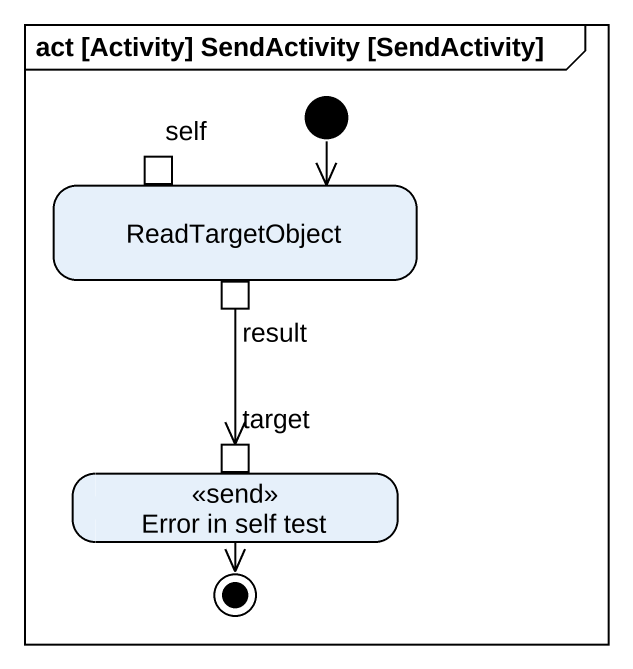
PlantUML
@startuml
mainframe act [Activity] SendActivity [SendActivity]
hide empty description
state ReadTargetObject {
  state self <<inputPin>>
  state result <<outputPin>>
}
state "Error in self test" as Error_in_self_test <<send>> {
  state target <<inputPin>>
}
[*] --> ReadTargetObject
result --> target
Error_in_self_test --> [*]
@enduml
